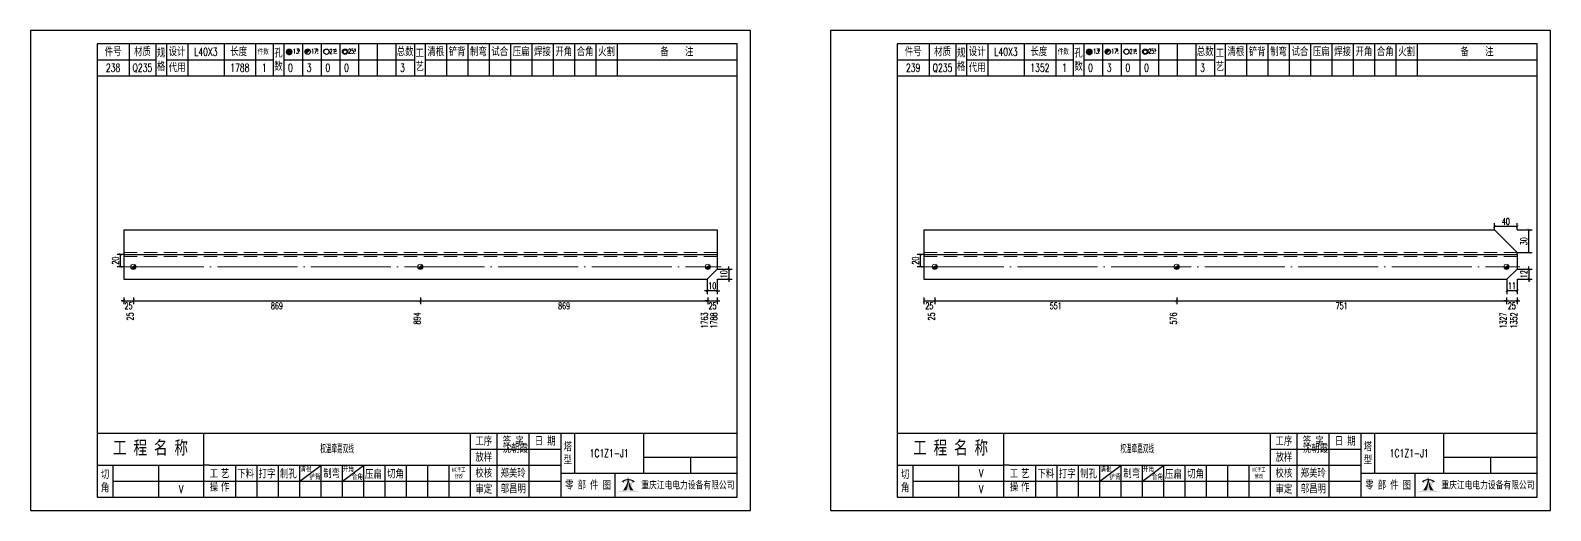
# Model space of a CAD drawing. Header units: millimetres. Extents: x -524 to 9570, y -2481 to 180.
# Drawn here: x 8100 to 8670, y -600 to -420 of the extents above; entities that cross this region are included whole.
import ezdxf
from ezdxf.enums import TextEntityAlignment as Align

# ---------------------------------------------------------------- set-up
doc = ezdxf.new("R2010")
doc.units = ezdxf.units.MM
doc.header["$LTSCALE"] = 20
doc.header["$PDMODE"] = 1
doc.linetypes.add('DASHDOT2X', pattern=[1.75, 1.5, -0.125, 0, -0.125])
doc.linetypes.add('HIDDEN', pattern=[0.375, 0.25, -0.125])
for name, color, linetype, lineweight in [('1', 7, 'Continuous', 25), ('11', 1, 'Continuous', 13), ('2', 1, 'HIDDEN', 13), ('5', 7, 'Continuous', 13), ('7', 3, 'DASHDOT2X', 13)]:
    doc.layers.add(name, color=color, linetype=linetype, lineweight=lineweight)
doc.styles.get("Standard").update_dxf_attribs({"font": 'simplex', "width": 0.7, "bigfont": 'gbhzfs.shx'})
doc.styles.add('SYMBOL_TXT', font='txt.shx', dxfattribs={"width": 0.6})
doc.styles.add('TITLE_TXT', font='simplex.shx', dxfattribs={"width": 0.75, "height": 2.5, "bigfont": 'gbhzfs.shx'})
doc.dimstyles.new('dimStyle4', dxfattribs={"dimtxt": 2.5, "dimasz": 1, "dimexe": 1.25, "dimexo": 0, "dimgap": 0.63, "dimtad": 2, "dimzin": 0, "dimdsep": 46, "dimtxsty": 'standard', "dimblk": 'ARCHTICK', "dimblk1": 'ARCHTICK', "dimblk2": 'ARCHTICK', "dimcen": 0.09, "dimadec": 0, "dimazin": 0, "dimtfac": 1, "dimtdec": 1, "dimtix": 1, "dimtmove": 2, "dimatfit": 3, "dimfxl": 0, "dimtolj": 1, "dimtzin": 0, "dimarcsym": 0})
doc.dimstyles.get("Standard").update_dxf_attribs({"dimtxt": 2.5, "dimasz": 1, "dimexe": 1.25, "dimexo": 0, "dimgap": 0.63, "dimtad": 1, "dimzin": 0, "dimdsep": 46, "dimtxsty": 'standard', "dimblk": 'ARCHTICK', "dimblk1": 'ARCHTICK', "dimblk2": 'ARCHTICK', "dimcen": 0.09, "dimadec": 0, "dimazin": 0, "dimtfac": 1, "dimtdec": 1, "dimtix": 1, "dimtmove": 2, "dimatfit": 3, "dimfxl": 0, "dimtolj": 1, "dimtzin": 0, "dimarcsym": 0})
pattern_1 = [(0, (-3, 0), (0, 0.0125), [])]

# ---------------------------------------------------------------- blocks, each defined once
blk = doc.blocks.new('M12_HOLE')
h = blk.add_hatch()
h.set_pattern_fill('LINE', scale=0.1, style=0)
h.set_pattern_definition(pattern_1)
h.paths.add_polyline_path([(-5, 0, 1), (-1, 0, 1)])
at = {"color": 7}
blk.add_circle((-3, 0), 2, dxfattribs=at)
at = {"color": 7, "attachment_point": 1, "style": 'SYMBOL_TXT'}
for s, insert, char_height, width in [('13\\f??|b0|i0|c0|p54;.', (-0.1170648347537053, 2.110404609075999), 3.5, 5.707453662650948), ('5', (3.739322910876695, 2.264550918150206), 1.8, 2.930899999712656)]:
    blk.add_mtext(s, dxfattribs=dict(at, insert=insert, char_height=char_height, width=width))
blk = doc.blocks.new('M16_HOLE')
h = blk.add_hatch()
h.set_pattern_fill('LINE', scale=0.1, style=0)
h.set_pattern_definition(pattern_1)
h.paths.add_polyline_path([(-1.585786437626905, 1.414213562373095, 0.668178637919299), (-5, 0, 0.198912367379658), (-4.414213562373095, -1.414213562373095)])
at = {"color": 7}
blk.add_circle((-3, 0), 2, dxfattribs=at)
at = {"color": 7, "attachment_point": 1, "style": 'SYMBOL_TXT'}
for s, insert, char_height, width in [('17.', (-0.443935574240129, 2.13042063441452), 3.5, 6.3164), ('5', (3.564570640825252, 2.25180437378188), 1.8, 1.822)]:
    blk.add_mtext(s, dxfattribs=dict(at, insert=insert, char_height=char_height, width=width))
blk = doc.blocks.new('M20_HOLE')
at = {"color": 7}
blk.add_circle((-3, 0), 2, dxfattribs=at)
at = {"color": 7, "attachment_point": 1, "style": 'SYMBOL_TXT'}
for s, insert, char_height, width in [('21.', (-0.6868754558352066, 2.009036737063269), 3.5, 6.0735), ('5', (3.321630759230175, 2.009036737063269), 1.8, 1.4576)]:
    blk.add_mtext(s, dxfattribs=dict(at, insert=insert, char_height=char_height, width=width))
blk = doc.blocks.new('M24_HOLE')
at = {"color": 7}
for radius in [2, 1.5]:
    blk.add_circle((-3, 0), radius, dxfattribs=at)
at = {"color": 7, "attachment_point": 1, "style": 'SYMBOL_TXT'}
for s, insert, char_height, width in [('25.', (-0.6868754558352066, 2.13042063441452), 3.5, 2.4294), ('5', (3.928980201610216, 2.25180437378188), 1.8, 1.9435)]:
    blk.add_mtext(s, dxfattribs=dict(at, insert=insert, char_height=char_height, width=width))
blk = doc.blocks.new('A$C1E394B87')
for p, q in [((270, 180), (0, 180)), ((0, 180), (0, 0)), ((270, 0), (270, 180)), ((0, 0), (270, 0))]:
    blk.add_line(p, q)
blk = doc.blocks.new('JgCard')
h = blk.add_hatch(color=256)
edge = h.paths.add_edge_path()
edge.add_arc((223.8016524729837, -21.84717885384339), 29.00860721842082, 79.81716678233735, 89.27812697573944)
edge.add_arc((224.5325955616654, -21.84717885384339), 29.00860721842082, 90.72187302426055, 100.1828332176626)
edge.add_arc((224.0279874541857, -3.830853464385541), 11.50536553551401, 89.30709440376557, 113.6959925615352, ccw=False)
edge.add_arc((224.3062605804644, -3.830853464385541), 11.50536553551401, 66.30400743846491, 90.69290559623443, ccw=False)
edge = h.paths.add_edge_path()
edge.add_arc((233.0302112674253, 13.18449056462987), 8.873034629199061, 191.5208225546964, 219.6965150385776)
edge.add_arc((215.3040367672247, 13.18449056462987), 8.873034629199061, 320.3034849614224, 348.4791774453036)
edge.add_arc((214.0326012329333, 11.43447699248611), 10.13453382683302, 338.1301204334909, 359.9154198731663)
edge.add_arc((234.3016468017167, 11.43447699248611), 10.13453382683302, 180.0845801266699, 201.8698795665091)
edge.add_line((225.937925765641, 10.90576856469295), (225.6552856147136, 10.35609493506945))
edge.add_arc((224.1679533083088, 7.853493107532699), 3.957321353349253, 91.41975307934291, 127.4827228769255)
edge.add_arc((215.3040367672247, 13.18449056462987), 8.873034629199061, 351.0860103832611, 357.2867084751834)
edge.add_line((222.396322269009, 10.90576856469295), (222.6789624199364, 10.35609493506945))
edge.add_line((222.6789624199364, 10.35609493506945), (221.7697188924139, 10.86032854938844))
edge.add_line((225.6552856147136, 10.35609493506945), (226.5654915637542, 10.86086227359522))
edge.add_arc((224.2330238305049, 7.883670059543192), 3.536460377387214, 93.80567765797379, 121.2894356209631)
edge.add_arc((224.1012242041452, 7.883670059543192), 3.536460377387214, 58.7105643790368, 86.1943223420262)
edge.add_arc((224.1679533083088, 7.853493107532699), 3.957321353349253, 52.53023982105776, 88.60436076552203)
edge.add_arc((233.0302112674253, 13.18449056462987), 8.873034629199061, 182.7132915248167, 188.9137221835162)
edge.add_line((224.1671240173246, 11.44943760304955), (224.1671240173246, 11.41951638194644))
blk.add_hatch(color=256).paths.add_polyline_path([(224.1671240173246, 11.41951638190653, 0.09534363958971465), (224.8964730213393, 7.65936347788454, -0.02857973389665951), (226.2029576453306, 7.517096850535836, -0.1235627947319866), (224.3359488967444, 11.41233217421416, -0.1204986991669159), (225.937925765641, 10.90576856469295), (225.6552856147136, 10.35609493506945), (226.5654915637542, 10.86086227359522, 0.5402417223769541), (226.575360567148, 10.99431825130466, 0.158715983985349), (224.2643381876442, 11.80964050730302, -0.02706108524003999), (224.1671240173246, 12.76445731824299, -0.02706225299216489), (224.0699034296731, 11.80959959181416, 0.1586661026302013), (221.7598355252794, 10.99377351487396, 0.5401762534625951), (221.7697205382283, 10.86032763670437, -5.881062471050359e-06), (221.7697188924139, 10.86032854938844), (222.6789624199364, 10.35609493506945), (222.396322269009, 10.90576856469295, -0.1204986991669226), (223.9982991379056, 11.41233217421416, -0.1235627947319868), (222.1312903893195, 7.517096850535836, -0.0285797338966575), (223.4377750133108, 7.65936347788454, 0.09534363958971454)])
for p, q in [((265, 175), (25, 175)), ((25, 175), (25, 5)), ((37, 175), (37, 163)), ((47, 175), (47, 163)), ((51, 175), (51, 163)), ((59, 175), (59, 163)), ((72.61005959575064, 175), (72.61005959575061, 163)), ((84.43573710762382, 175), (84.43573710762382, 163)), ((91, 175), (91, 163)), ((95, 175), (95, 163)), ((102, 175), (102, 163)), ((109, 175), (109, 163)), ((116, 175), (116, 163)), ((123, 175), (123, 163)), ((130, 175), (130, 163)), ((137, 175), (137, 163)), ((144, 175), (144, 163)), ((148, 175), (148, 163)), ((156, 175), (156, 163)), ((164, 175), (164, 163)), ((172, 175), (172, 163)), ((180, 175), (180, 163)), ((188, 175), (188, 163)), ((196, 175), (196, 163)), ((204, 175), (204, 163)), ((212, 175), (212, 163)), ((220, 175), (220, 163)), ((265, 5), (265, 175)), ((25, 169), (47, 169)), ((51, 168.9999999999999), (91, 168.9999999999999)), ((95, 168.9999999999999), (144, 168.9999999999999)), ((148, 169), (265, 169)), ((25, 163), (265, 163)), ((25, 29), (265, 29)), ((65, 17), (65, 29)), ((165, 5), (165, 29)), ((175, 5), (175, 29)), ((187, 5), (187, 29)), ((199, 5), (199, 29)), ((204, 29), (204, 14)), ((230, 14), (230, 29)), ((165, 23), (199, 23)), ((230, 20), (265, 20)), ((247.5, 20), (247.5, 14)), ((25, 17), (65, 17)), ((31, 5), (31, 17)), ((48, 17), (48, 5)), ((65, 5), (65, 17)), ((67, 17), (65, 17)), ((67, 17), (165, 17)), ((77, 5), (77, 17)), ((85, 5), (85, 17)), ((93, 5), (93, 17)), ((101, 5), (101, 17)), ((101, 11), (109, 17)), ((109, 5), (109, 17)), ((117, 5), (117, 17)), ((117, 11), (125, 17)), ((125, 5), (125, 17)), ((133, 5), (133, 17)), ((141, 5), (141, 17)), ((149, 5), (149, 17)), ((157, 5), (157, 17)), ((165, 17), (199, 17)), ((199, 14), (265, 14)), ((219.0802760739607, 14), (219.0802760739607, 5)), ((31, 11), (65, 11)), ((65, 11), (165, 11)), ((165, 11), (199, 11)), ((25, 5), (265, 5))]:
    blk.add_line(p, q)
blk.add_lwpolyline([(96.0334779468642, 171.9855941999696, -1), (98.0334779468642, 171.9855941999696, -1)], format="xyb", close=True)
for p in [(65.8050297978753, 166), (145, 96)]:
    blk.add_point(p)
blk.add_blockref('A$C1E394B87', (0, 0))
at = {"xscale": 0.5, "yscale": 0.5, "zscale": 0.5}
for name, p in [('M12_HOLE', (98.5334779468642, 171.9855941999696)), ('M16_HOLE', (105.5, 171.9999999999999)), ('M20_HOLE', (112.5, 171.9999999999999)), ('M24_HOLE', (119.5, 171.9999999999999))]:
    blk.add_blockref(name, p, dxfattribs=at)
at = {"attachment_point": 5, "style": 'TITLE_TXT'}
for s, insert, char_height, width in [('{\\fSimHei|b0|i0|c134|p2;件号}', (31, 172), 3, 15), ('{\\fSimHei|b0|i0|c134|p2;材质}', (42, 172), 3, 8), ('{\\fSimHei|b0|i0|c134|p2;规格}', (49, 169), 3, 4), ('{\\fSimHei|b0|i0|c134|p2;设计}', (55, 171.9999999999999), 3, 8.000000000000014), ('{\\fSimHei|b0|i0|c134|p2;长度}', (78.11684221050325, 172.0531705390044), 3, 8), ('{\\fSimHei|b0|i0|c134|p2;件数}', (87.3041250533895, 171.9999999999999), 2, 8.8244), ('{\\fSimHei|b0|i0|c134|p2;孔数}', (93, 169), 3, 4), ('{\\fSimHei|b0|i0|c134|p2;总数}', (140.5, 171.9999999999999), 3, 7), ('{\\fSimHei|b0|i0|c134|p2;工\\P艺}', (146, 169), 3, 4), ('{\\fSimHei|b0|i0|c134|p2;清根}', (152, 172), 3, 8), ('{\\fSimHei|b0|i0|c134|p2;铲背}', (160, 172), 3, 8), ('{\\fSimHei|b0|i0|c134|p2;制弯}', (168, 172), 3, 8.000000000000028), ('{\\fSimHei|b0|i0|c134|p2;试合}', (176, 172), 3, 8), ('{\\fSimHei|b0|i0|c134|p2;压扁}', (184, 172), 3, 8), ('{\\fSimHei|b0|i0|c134|p2;焊接}', (192, 172), 3, 8), ('{\\fSimHei|b0|i0|c134|p2;开角}', (200, 172), 3, 8.000000000000057), ('{\\fSimHei|b0|i0|c134|p2;合角}', (208, 172), 3, 8), ('{\\fSimHei|b0|i0|c134|p2;火割}', (216, 172), 3, 8), ('{\\fSimHei|b0|i0|c134|p2;备    注}', (242.3967818627186, 171.9765054582008), 3, 22), ('{\\fSimHei|b0|i0|c134|p2;代用}', (55, 166), 3, 8), ('{\\fSimHei|b0|i0|c134|p2;工 程 名 称}', (45.04268864723963, 23.33842704880232), 5, 47.33333333333334), ('{\\fSimHei|b0|i0|c134|p2;工序}', (170, 26), 3, 10), ('{\\fSimHei|b0|i0|c134|p2;签 字}', (181, 26), 3, 12), ('{\\fSimHei|b0|i0|c134|p2;^I沈朝霞}', (181.0520504248258, 23.27747906449889), 3, 12), ('{\\fSimHei|b0|i0|c134|p2;日 期}', (193, 26), 3, 12), ('{\\fSimHei|b0|i0|c134|p2;塔\\P型}', (201.5, 21.5), 3, 5.000000000000028), ('{\\fSimHei|b0|i0|c134|p2;放样}', (170, 20), 3, 10), ('{\\fSimHei|b0|i0|c134|p2;切\\P角}', (28, 11), 3, 6.000000000000004), ('{\\fSimHei|b0|i0|c134|p2;工\\P操}', (68.78408056366106, 11.29930144135182), 3, 6.000000000000004), ('{\\fSimHei|b0|i0|c134|p2;艺\\P作}', (73.01340619218274, 11.29930144135182), 3, 6.000000000000004), ('{\\fSimHei|b0|i0|c134|p2;下料}', (80.74376492044746, 13.75191016783555), 3, 8), ('{\\fSimHei|b0|i0|c134|p2;打字}', (88.74376492044746, 13.75191016783555), 3, 8), ('{\\fSimHei|b0|i0|c134|p2;制孔}', (96.74376492044746, 13.75191016783555), 3, 8.000000000000028), ('{\\fSimHei|b0|i0|c134|p2;清根}', (103.3080888185272, 15.56254542211099), 2, 8), ('{\\fSimHei|b0|i0|c134|p2;铲背}', (106.6982872637203, 12.58010217278223), 2, 8), ('{\\fSimHei|b0|i0|c134|p2;制弯}', (112.9524832210667, 13.86807755023182), 3, 8.000000000000028), ('{\\fSimHei|b0|i0|c134|p2;开角}', (119.2123351337376, 15.54156681030855), 2, 8.000000000000057), ('{\\fSimHei|b0|i0|c134|p2;合角}', (122.601153766583, 12.67610618408509), 2, 8), ('{\\fSimHei|b0|i0|c134|p2;压扁}', (128.5896913500159, 13.56672241423536), 3, 8), ('{\\fSimHei|b0|i0|c134|p2;切角}', (136.8970089545677, 13.6938446517654), 3, 8), ('{\\fSimHei|b0|i0|c134|p2;NC手工修改}', (160.6311373906198, 14.05820252967675), 1.5, 6.204069777279955), ('{\\fSimHei|b0|i0|c134|p2;校核}', (170, 14), 3, 10.00000000000003), ('{\\fSimHei|b0|i0|c134|p2;郑美玲}', (181, 14), 3, 12), ('{\\fSimHei|b0|i0|c134|p2;零 部 件 图}', (209.0827348158753, 9.5), 3, 30.76131175444226), ('{\\fSimHei|b0|i0|c134|p2;重庆江电电力设备有限公司}', (246.5086378857131, 9.475432444103376), 2.772000000000001, 63.29400000000002), ('{\\fSimHei|b0|i0|c134|p2;审定}', (170, 8), 3, 10), ('{\\fSimHei|b0|i0|c134|p2;邬昌明}', (181.0428184060297, 8.12303372435349), 3, 12)]:
    blk.add_mtext(s, dxfattribs=dict(at, insert=insert, char_height=char_height, width=width))
blk = doc.blocks.new('M16')
for p, q in [((-0.7071067811865476, -0.7071067811865476), (0.7071067811865475, 0.7071067811865475)), ((-0.4, 4.898425415289509e-17), (0.4, 0)), ((2.449212707644755e-17, 0.4), (0, -0.4))]:
    blk.add_line(p, q)
blk.add_circle((0, 0), 1)
for centre, radius, end in [((0, 0), 0.8, 45.00000000000001), ((0, 0), 0.6, 45.00000000000001), ((0, 0), 0.4, 45.00000000000001), ((-5.551115123125783e-17, -5.551115123125783e-17), 0.2, 45)]:
    blk.add_arc(centre, radius, 225, end)
blk = doc.blocks.new('_ArchTick')
at = {"color": 0, "linetype": 'ByBlock', "const_width": 0.15}
blk.add_lwpolyline([(-0.5, -0.5), (0.5, 0.5)], dxfattribs=at)
blk = doc.blocks.new('*D597')
at = {"layer": '11', "color": 0, "lineweight": -2}
for p, q in [((8135, -521.375), (8134, -521.375)), ((8135, -520.125), (8135, -522.625)), ((8135, -521.375), (8138.6, -521.375)), ((8138.6, -520.125), (8138.6, -522.625)), ((8138.6, -521.375), (8139.6, -521.375))]:
    blk.add_line(p, q, dxfattribs=at)
at = {"layer": 'Defpoints', "color": 0}
for p in [(8135, -520.125), (8138.6, -520.125), (8138.6, -521.375)]:
    blk.add_point(p, dxfattribs=at)
at = {"layer": '11', "color": 0, "lineweight": -2}
blk.add_blockref('_ArchTick', (8135, -521.375), dxfattribs=at)
at = {"layer": '11', "color": 0, "lineweight": -2, "rotation": 180}
blk.add_blockref('_ArchTick', (8138.6, -521.375), dxfattribs=at)
at = {"layer": '11', "color": 0, "insert": (8136.8, -523.255), "char_height": 2.5, "attachment_point": 5}
blk.add_mtext('\\A1;25', dxfattribs=at)
blk = doc.blocks.new('*D598')
at = {"layer": '11', "color": 0, "lineweight": -2}
for p, q in [((8138.6, -520.125), (8138.6, -522.625)), ((8138.6, -521.375), (8246.233097860255, -521.375)), ((8246.233097860255, -520.125), (8246.233097860255, -522.625))]:
    blk.add_line(p, q, dxfattribs=at)
at = {"layer": 'Defpoints', "color": 0}
for p in [(8138.6, -520.125), (8246.233097860255, -520.125), (8246.233097860255, -521.375)]:
    blk.add_point(p, dxfattribs=at)
at = {"layer": '11', "color": 0, "lineweight": -2, "rotation": 180}
blk.add_blockref('_ArchTick', (8138.6, -521.375), dxfattribs=at)
at = {"layer": '11', "color": 0, "lineweight": -2}
blk.add_blockref('_ArchTick', (8246.233097860255, -521.375), dxfattribs=at)
at = {"layer": '11', "color": 0, "insert": (8192.416548930127, -523.255), "char_height": 2.5, "attachment_point": 5}
blk.add_mtext('\\A1;869', dxfattribs=at)
blk = doc.blocks.new('*D599')
at = {"layer": '11', "color": 0, "lineweight": -2}
for p, q in [((8246.233097860255, -520.125), (8246.233097860255, -522.625)), ((8246.233097860255, -521.375), (8354, -521.375)), ((8354, -520.125), (8354, -522.625))]:
    blk.add_line(p, q, dxfattribs=at)
at = {"layer": 'Defpoints', "color": 0}
for p in [(8246.233097860255, -520.125), (8354, -520.125), (8354, -521.375)]:
    blk.add_point(p, dxfattribs=at)
at = {"layer": '11', "color": 0, "lineweight": -2, "rotation": 180}
blk.add_blockref('_ArchTick', (8246.233097860255, -521.375), dxfattribs=at)
at = {"layer": '11', "color": 0, "lineweight": -2}
blk.add_blockref('_ArchTick', (8354, -521.375), dxfattribs=at)
at = {"layer": '11', "color": 0, "insert": (8300.116548930127, -523.255), "char_height": 2.5, "attachment_point": 5}
blk.add_mtext('\\A1;869', dxfattribs=at)
blk = doc.blocks.new('*D600')
at = {"layer": '11', "color": 0, "lineweight": -2}
for p, q in [((8354, -521.375), (8353, -521.375)), ((8354, -520.125), (8354, -522.625)), ((8354, -521.375), (8357.5, -521.375)), ((8357.5, -520.125), (8357.5, -522.625)), ((8357.5, -521.375), (8358.5, -521.375))]:
    blk.add_line(p, q, dxfattribs=at)
at = {"layer": 'Defpoints', "color": 0}
for p in [(8354, -520.125), (8357.5, -520.125), (8357.5, -521.375)]:
    blk.add_point(p, dxfattribs=at)
at = {"layer": '11', "color": 0, "lineweight": -2}
blk.add_blockref('_ArchTick', (8354, -521.375), dxfattribs=at)
at = {"layer": '11', "color": 0, "lineweight": -2, "rotation": 180}
blk.add_blockref('_ArchTick', (8357.5, -521.375), dxfattribs=at)
at = {"layer": '11', "color": 0, "insert": (8355.75, -523.255), "char_height": 2.5, "attachment_point": 5}
blk.add_mtext('\\A1;25', dxfattribs=at)
blk = doc.blocks.new('*D601')
at = {"layer": '11', "color": 0, "lineweight": -2}
for p, q in [((8357.5, -509.55), (8363.125, -509.55)), ((8361.875, -509.55), (8361.875, -508.55)), ((8361.875, -509.55), (8361.875, -513.25)), ((8357.5, -513.25), (8363.125, -513.25)), ((8361.875, -513.25), (8361.875, -514.25))]:
    blk.add_line(p, q, dxfattribs=at)
at = {"layer": 'Defpoints', "color": 0}
for p in [(8357.5, -509.55), (8357.5, -513.25), (8361.875, -513.25)]:
    blk.add_point(p, dxfattribs=at)
at = {"layer": '11', "color": 0, "lineweight": -2}
for p, rotation in [((8361.875, -509.55), 270), ((8361.875, -513.25), 90)]:
    blk.add_blockref('_ArchTick', p, dxfattribs=dict(at, rotation=rotation))
at = {"layer": '11', "color": 0, "insert": (8359.995, -511.3999999999987), "char_height": 2.5, "attachment_point": 5, "rotation": 90}
blk.add_mtext('\\A1;10', dxfattribs=at)
blk = doc.blocks.new('*D602')
at = {"layer": '11', "color": 0, "lineweight": -2}
for p, q in [((8353.8, -517.625), (8352.8, -517.625)), ((8353.8, -513.25), (8353.8, -518.875)), ((8357.5, -517.625), (8353.8, -517.625)), ((8357.5, -513.25), (8357.5, -518.875)), ((8357.5, -517.625), (8358.5, -517.625))]:
    blk.add_line(p, q, dxfattribs=at)
at = {"layer": 'Defpoints', "color": 0}
for p in [(8353.8, -513.25), (8353.8, -517.625), (8357.5, -513.25)]:
    blk.add_point(p, dxfattribs=at)
at = {"layer": '11', "color": 0, "lineweight": -2}
blk.add_blockref('_ArchTick', (8353.8, -517.625), dxfattribs=at)
at = {"layer": '11', "color": 0, "lineweight": -2, "rotation": 180}
blk.add_blockref('_ArchTick', (8357.5, -517.625), dxfattribs=at)
at = {"layer": '11', "color": 0, "insert": (8355.65, -515.745), "char_height": 2.5, "attachment_point": 5}
blk.add_mtext('\\A1;10', dxfattribs=at)
blk = doc.blocks.new('*D604')
at = {"layer": '11', "color": 0, "lineweight": -2}
for p, q in [((8435, -520.125), (8435, -522.625)), ((8435, -521.375), (8439.115599991223, -521.375)), ((8439.115599991223, -520.125), (8439.115599991223, -522.625))]:
    blk.add_line(p, q, dxfattribs=at)
at = {"layer": 'Defpoints', "color": 0}
for p in [(8435, -520.125), (8439.115599991223, -520.125), (8439.115599991223, -521.375)]:
    blk.add_point(p, dxfattribs=at)
at = {"layer": '11', "color": 0, "lineweight": -2, "rotation": 180}
blk.add_blockref('_ArchTick', (8435, -521.375), dxfattribs=at)
at = {"layer": '11', "color": 0, "lineweight": -2}
blk.add_blockref('_ArchTick', (8439.115599991223, -521.375), dxfattribs=at)
at = {"layer": '11', "color": 0, "insert": (8437.057799995611, -523.255), "char_height": 2.5, "attachment_point": 5}
blk.add_mtext('\\A1;25', dxfattribs=at)
blk = doc.blocks.new('*D605')
at = {"layer": '11', "color": 0, "lineweight": -2}
for p, q in [((8439.115599991223, -520.125), (8439.115599991223, -522.625)), ((8439.115599991223, -521.375), (8529.82342379777, -521.375)), ((8529.82342379777, -520.125), (8529.82342379777, -522.625))]:
    blk.add_line(p, q, dxfattribs=at)
at = {"layer": 'Defpoints', "color": 0}
for p in [(8439.115599991223, -520.125), (8529.82342379777, -520.125), (8529.82342379777, -521.375)]:
    blk.add_point(p, dxfattribs=at)
at = {"layer": '11', "color": 0, "lineweight": -2, "rotation": 180}
blk.add_blockref('_ArchTick', (8439.115599991223, -521.375), dxfattribs=at)
at = {"layer": '11', "color": 0, "lineweight": -2}
blk.add_blockref('_ArchTick', (8529.82342379777, -521.375), dxfattribs=at)
at = {"layer": '11', "color": 0, "insert": (8484.469511894496, -523.255), "char_height": 2.5, "attachment_point": 5}
blk.add_mtext('\\A1;551', dxfattribs=at)
blk = doc.blocks.new('*D606')
at = {"layer": '11', "color": 0, "lineweight": -2}
for p, q in [((8529.82342379777, -520.125), (8529.82342379777, -522.625)), ((8529.82342379777, -521.375), (8653.456047534099, -521.375)), ((8653.456047534099, -520.125), (8653.456047534099, -522.625))]:
    blk.add_line(p, q, dxfattribs=at)
at = {"layer": 'Defpoints', "color": 0}
for p in [(8529.82342379777, -520.125), (8653.456047534099, -520.125), (8653.456047534099, -521.375)]:
    blk.add_point(p, dxfattribs=at)
at = {"layer": '11', "color": 0, "lineweight": -2, "rotation": 180}
blk.add_blockref('_ArchTick', (8529.82342379777, -521.375), dxfattribs=at)
at = {"layer": '11', "color": 0, "lineweight": -2}
blk.add_blockref('_ArchTick', (8653.456047534099, -521.375), dxfattribs=at)
at = {"layer": '11', "color": 0, "insert": (8591.639735665934, -523.255), "char_height": 2.5, "attachment_point": 5}
blk.add_mtext('\\A1;751', dxfattribs=at)
blk = doc.blocks.new('*D607')
at = {"layer": '11', "color": 0, "lineweight": -2}
for p, q in [((8653.456047534099, -521.375), (8652.456047534099, -521.375)), ((8653.456047534099, -520.125), (8653.456047534099, -522.625)), ((8653.456047534099, -521.375), (8657.5, -521.375)), ((8657.5, -520.125), (8657.5, -522.625)), ((8657.5, -521.375), (8658.5, -521.375))]:
    blk.add_line(p, q, dxfattribs=at)
at = {"layer": 'Defpoints', "color": 0}
for p in [(8653.456047534099, -520.125), (8657.5, -520.125), (8657.5, -521.375)]:
    blk.add_point(p, dxfattribs=at)
at = {"layer": '11', "color": 0, "lineweight": -2}
blk.add_blockref('_ArchTick', (8653.456047534099, -521.375), dxfattribs=at)
at = {"layer": '11', "color": 0, "lineweight": -2, "rotation": 180}
blk.add_blockref('_ArchTick', (8657.5, -521.375), dxfattribs=at)
at = {"layer": '11', "color": 0, "insert": (8655.47802376705, -523.255), "char_height": 2.5, "attachment_point": 5}
blk.add_mtext('\\A1;25', dxfattribs=at)
blk = doc.blocks.new('*D608')
at = {"layer": '11', "color": 0, "lineweight": -2}
for p, q in [((8657.5, -509.55), (8663.125, -509.55)), ((8661.875, -509.55), (8661.875, -508.55)), ((8661.875, -509.55), (8661.875, -513.25)), ((8657.5, -513.25), (8663.125, -513.25)), ((8661.875, -513.25), (8661.875, -514.25))]:
    blk.add_line(p, q, dxfattribs=at)
at = {"layer": 'Defpoints', "color": 0}
for p in [(8657.5, -509.55), (8657.5, -513.25), (8661.875, -513.25)]:
    blk.add_point(p, dxfattribs=at)
at = {"layer": '11', "color": 0, "lineweight": -2}
for p, rotation in [((8661.875, -509.55), 270), ((8661.875, -513.25), 90)]:
    blk.add_blockref('_ArchTick', p, dxfattribs=dict(at, rotation=rotation))
at = {"layer": '11', "color": 0, "insert": (8659.995, -511.3999999999986), "char_height": 2.5, "attachment_point": 5, "rotation": 90}
blk.add_mtext('\\A1;12', dxfattribs=at)
blk = doc.blocks.new('*D609')
at = {"layer": '11', "color": 0, "lineweight": -2}
for p, q in [((8653.56875, -513.25), (8653.56875, -518.875)), ((8657.5, -517.625), (8653.56875, -517.625)), ((8657.5, -513.25), (8657.5, -518.875))]:
    blk.add_line(p, q, dxfattribs=at)
at = {"layer": 'Defpoints', "color": 0}
for p in [(8653.56875, -513.25), (8653.56875, -517.625), (8657.5, -513.25)]:
    blk.add_point(p, dxfattribs=at)
at = {"layer": '11', "color": 0, "lineweight": -2, "rotation": 180}
blk.add_blockref('_ArchTick', (8653.56875, -517.625), dxfattribs=at)
at = {"layer": '11', "color": 0, "lineweight": -2}
blk.add_blockref('_ArchTick', (8657.5, -517.625), dxfattribs=at)
at = {"layer": '11', "color": 0, "insert": (8655.534375, -515.745), "char_height": 2.5, "attachment_point": 5}
blk.add_mtext('\\A1;11', dxfattribs=at)
blk = doc.blocks.new('*D611')
at = {"layer": '11', "color": 0, "lineweight": -2}
for p, q in [((8648.94375, -494.75), (8648.94375, -492.25)), ((8657.5, -493.5), (8648.94375, -493.5)), ((8657.5, -494.75), (8657.5, -492.25))]:
    blk.add_line(p, q, dxfattribs=at)
at = {"layer": 'Defpoints', "color": 0}
for p in [(8648.94375, -493.5), (8648.94375, -494.75), (8657.5, -494.75)]:
    blk.add_point(p, dxfattribs=at)
at = {"layer": '11', "color": 0, "lineweight": -2, "rotation": 180}
blk.add_blockref('_ArchTick', (8648.94375, -493.5), dxfattribs=at)
at = {"layer": '11', "color": 0, "lineweight": -2}
blk.add_blockref('_ArchTick', (8657.5, -493.5), dxfattribs=at)
at = {"layer": '11', "color": 0, "insert": (8653.221875, -491.62), "char_height": 2.5, "attachment_point": 5}
blk.add_mtext('\\A1;40', dxfattribs=at)

msp = doc.modelspace()

# ---------------------------------------------------------------- linework, layer by layer
at = {"layer": '1'}
for p, q in [((8135, -494.75), (8135, -513.25)), ((8135, -494.75), (8357.5, -494.75)), ((8357.5, -494.75), (8357.5, -504)), ((8435, -494.75), (8435, -513.25)), ((8435, -494.75), (8648.94375, -494.75)), ((8648.94375, -494.75), (8657.5, -503.30625)), ((8135, -504), (8357.5, -504)), ((8357.5, -504), (8357.5, -509.55)), ((8435, -504), (8657.5, -504)), ((8657.5, -504), (8657.5, -503.30625)), ((8657.5, -504), (8657.5, -509.55)), ((8353.8, -513.25), (8357.5, -509.55)), ((8653.56875, -513.25), (8657.5, -509.55)), ((8135, -513.25), (8353.8, -513.25)), ((8435, -513.25), (8653.56875, -513.25))]:
    msp.add_line(p, q, dxfattribs=at)
at = {"layer": '2'}
for p, q in [((8135, -503.30625), (8357.5, -503.30625)), ((8135, -504.69375), (8357.5, -504.69375)), ((8435, -503.30625), (8657.5, -503.30625)), ((8435, -504.69375), (8657.5, -504.69375))]:
    msp.add_line(p, q, dxfattribs=at)
at = {"layer": '7'}
for p, q in [((8135, -508.625), (8359, -508.625)), ((8435, -508.625), (8658.456047534099, -508.625))]:
    msp.add_line(p, q, dxfattribs=at)

# ---------------------------------------------------------------- block references
at = {"layer": '1'}
for p in [(8100, -600), (8400, -600)]:
    msp.add_blockref('JgCard', p, dxfattribs=at)
at = {"layer": '5'}
for p in [(8138.6, -508.625), (8246.233097860255, -508.625), (8354, -508.625), (8439.115599991223, -508.625), (8529.82342379777, -508.625), (8653.456047534099, -508.625)]:
    msp.add_blockref('M16', p, dxfattribs=at)

# ---------------------------------------------------------------- texts
at = {"layer": '1', "width": 0.7}
for s, p in [('L40X3', (8165.805029797875, -428)), ('L40X3', (8465.805029797875, -428)), ('238', (8131, -434)), ('Q235', (8142, -434)), ('1788', (8178.522898351686, -434)), ('1', (8187.717868553811, -434)), ('0', (8197.5, -434)), ('3', (8204.5, -434)), ('0', (8211.5, -434)), ('0', (8218.5, -434)), ('3', (8239.5, -434)), ('239', (8431, -434)), ('Q235', (8442, -434)), ('1352', (8478.522898351686, -434)), ('1', (8487.717868553811, -434)), ('0', (8497.5, -434)), ('3', (8504.5, -434)), ('0', (8511.5, -434)), ('0', (8518.5, -434)), ('3', (8539.5, -434)), ('权温牵嘉双线', (8215, -577)), ('权温牵嘉双线', (8515, -577)), ('1C1Z1-J1', (8317, -578.5)), ('1C1Z1-J1', (8617, -578.5)), ('V', (8456.5, -586)), ('V', (8156.5, -592)), ('V', (8456.5, -592))]:
    msp.add_text(s, height=3, dxfattribs=at).set_placement(p, align=Align.MIDDLE_CENTER)
for s, p in [('25', (8138.6, -525.75)), ('894', (8246.233097860255, -525.75)), ('1763', (8354, -525.75)), ('1788', (8357.5, -525.75)), ('25', (8439.115599991223, -525.75)), ('576', (8529.82342379777, -525.75)), ('1327', (8653.456047534099, -525.75)), ('1352', (8657.5, -525.75))]:
    msp.add_text(s, height=2.5, rotation=90, dxfattribs=at).set_placement(p, align=Align.RIGHT)

# ---------------------------------------------------------------- dimensions: what is measured, and where the dimension line sits
at = {"layer": '1'}
for base, p1, p2 in [((8133.75, -504), (8134.75, -508.625), (8134.75, -504)), ((8433.75, -504), (8434.75, -508.625), (8434.75, -504))]:
    msp.add_linear_dim(base=base, p1=p1, p2=p2, angle=90, text='20', dimstyle='standard', override={"dimtxt": 2.5}, dxfattribs=at).render()
at = {"layer": '11'}
for base, p1, p2, text, dimstyle, picture, middle in [((8648.94375, -493.5), (8657.5, -494.75), (8648.94375, -494.75), '40', 'standard', '*D611', (8653.221875, -491.62)), ((8353.8, -517.625), (8357.5, -513.25), (8353.8, -513.25), '10', 'standard', '*D602', (8355.65, -515.745)), ((8653.56875, -517.625), (8657.5, -513.25), (8653.56875, -513.25), '11', 'standard', '*D609', (8655.534375, -515.745)), ((8138.6, -521.375), (8135, -520.125), (8138.6, -520.125), '25', 'dimStyle4', '*D597', (8136.8, -523.255)), ((8246.233097860255, -521.375), (8138.6, -520.125), (8246.233097860255, -520.125), '869', 'dimStyle4', '*D598', (8192.416548930127, -523.255)), ((8354, -521.375), (8246.233097860255, -520.125), (8354, -520.125), '869', 'dimStyle4', '*D599', (8300.116548930127, -523.255)), ((8357.5, -521.375), (8354, -520.125), (8357.5, -520.125), '25', 'dimStyle4', '*D600', (8355.75, -523.255)), ((8439.115599991223, -521.375), (8435, -520.125), (8439.115599991223, -520.125), '25', 'dimStyle4', '*D604', (8437.057799995611, -523.255)), ((8529.82342379777, -521.375), (8439.115599991223, -520.125), (8529.82342379777, -520.125), '551', 'dimStyle4', '*D605', (8484.469511894496, -523.255)), ((8653.456047534099, -521.375), (8529.82342379777, -520.125), (8653.456047534099, -520.125), '751', 'dimStyle4', '*D606', (8591.639735665934, -523.255)), ((8657.5, -521.375), (8653.456047534099, -520.125), (8657.5, -520.125), '25', 'dimStyle4', '*D607', (8655.47802376705, -523.255))]:
    dim = msp.add_linear_dim(base=base, p1=p1, p2=p2, text=text, dimstyle=dimstyle, override={"dimtxt": 2.5}, dxfattribs=at)
    dim.commit()
    dim.dimension.update_dxf_attribs({"geometry": picture, "text_midpoint": middle})
msp.add_linear_dim(base=(8661.875, -494.75), p1=(8657.5, -503.30625), p2=(8657.5, -494.75), angle=90, text='30', dimstyle='standard', override={"dimtxt": 2.5}, dxfattribs=at).render()
for base, p1, p2, text, picture, middle in [((8361.875, -513.25), (8357.5, -509.55), (8357.5, -513.25), '10', '*D601', (8359.995, -511.3999999999987)), ((8661.875, -513.25), (8657.5, -509.55), (8657.5, -513.25), '12', '*D608', (8659.995, -511.3999999999986))]:
    dim = msp.add_linear_dim(base=base, p1=p1, p2=p2, angle=90, text=text, dimstyle='standard', override={"dimtxt": 2.5}, dxfattribs=at)
    dim.commit()
    dim.dimension.update_dxf_attribs({"geometry": picture, "text_midpoint": middle})

doc.saveas('drawing.dxf')
